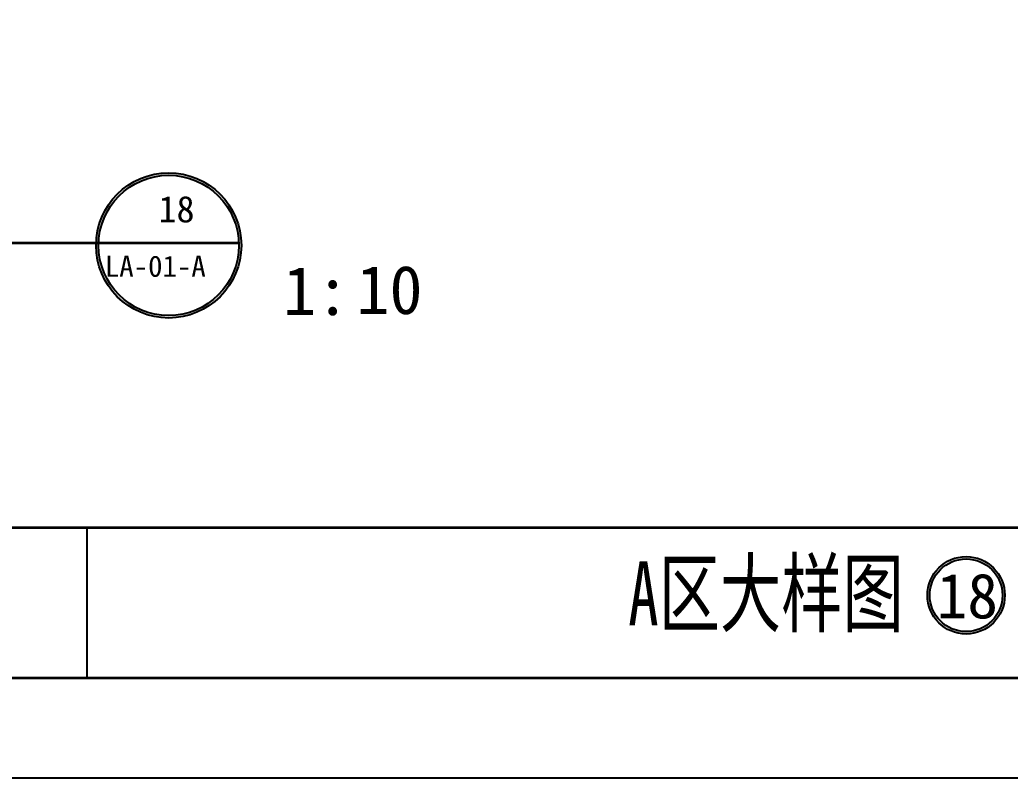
# Model space of a CAD drawing. Extents: x -43530 to -39330, y 16129 to 19047.
# Drawn here: x -41372 to -40384, y 16129 to 16886 of the extents above; entities that cross this region are included whole.
import ezdxf

# ---------------------------------------------------------------- set-up
doc = ezdxf.new("R2010")
doc.units = 0
doc.layers.add('TEXT', color=41, linetype='CONTINUOUS')
doc.layers.add('TK', color=1, linetype='CONTINUOUS')
doc.styles.add('STYLE1', font='simsun.ttf', dxfattribs={"width": 0.7})

msp = doc.modelspace()

# ---------------------------------------------------------------- hatches: boundary and pattern name
at = {"layer": 'TEXT', "linetype": 'CONTINUOUS'}
h = msp.add_hatch(color=256, dxfattribs=at)
edge = h.paths.add_edge_path()
edge.add_arc((-41223.57, 16660.92), 72.5, 0, 360)
edge = h.paths.add_edge_path(flags=16)
edge.add_arc((-41223.57, 16660.92), 70, 0, 360)
at = {"layer": 'TK', "linetype": 'CONTINUOUS'}
h = msp.add_hatch(color=256, dxfattribs=at)
edge = h.paths.add_edge_path(flags=16)
edge.add_arc((-40427.85, 16311.67), 36.25, 0, 360)
edge = h.paths.add_edge_path()
edge.add_arc((-40427.85, 16311.67), 38.65, 0, 360)

# ---------------------------------------------------------------- linework, layer by layer
at = {"layer": 'TEXT', "linetype": 'CONTINUOUS', "const_width": 2.5}
msp.add_lwpolyline([(-41765.55, 16663.23), (-41153.61, 16663.23)], dxfattribs=at)
at = {"layer": 'TEXT', "linetype": 'CONTINUOUS'}
for radius in [72.5, 70]:
    msp.add_circle((-41223.57, 16660.92), radius, dxfattribs=at)
at = {"layer": 'TK', "linetype": 'CONTINUOUS'}
for p, q in [((-41305, 16229.13), (-41305, 16379.13)), ((-39430, 16229.13), (-43280, 16229.13)), ((-39330, 16129.13), (-43530, 16129.13))]:
    msp.add_line(p, q, dxfattribs=at)
at = {"layer": 'TK', "linetype": 'CONTINUOUS', "const_width": 2.5}
for points in [[(-43280, 18979.13), (-43280, 16229.13), (-39430, 16229.13), (-39430, 18979.13), (-43280, 18979.13)], [(-43280, 16379.13), (-39430, 16379.13)]]:
    msp.add_lwpolyline(points, dxfattribs=at)
at = {"layer": 'TK', "linetype": 'CONTINUOUS'}
for radius in [38.65, 36.25]:
    msp.add_circle((-40427.85, 16311.67), radius, dxfattribs=at)

# ---------------------------------------------------------------- texts
at = {"layer": 'TEXT', "linetype": 'CONTINUOUS'}
for s, height, p in [('18', 26.437, (-41233.73, 16683.87)), ('LA-01-A', 21.15, (-41287.27, 16629.58)), ('1:', 48.389, (-41109.31, 16591.42)), ('10', 48.389, (-41036.13, 16592.4))]:
    msp.add_text(s, height=height, dxfattribs=at).set_placement(p)
at = {"layer": 'TK', "linetype": 'CONTINUOUS', "style": 'STYLE1', "width": 0.7}
msp.add_text('A区大样图', height=64, dxfattribs=at).set_placement((-40765.06, 16281.73))
at = {"layer": 'TK', "linetype": 'CONTINUOUS'}
msp.add_text('18', height=44.859, dxfattribs=at).set_placement((-40457.07, 16288.64))

doc.saveas('drawing.dxf')
